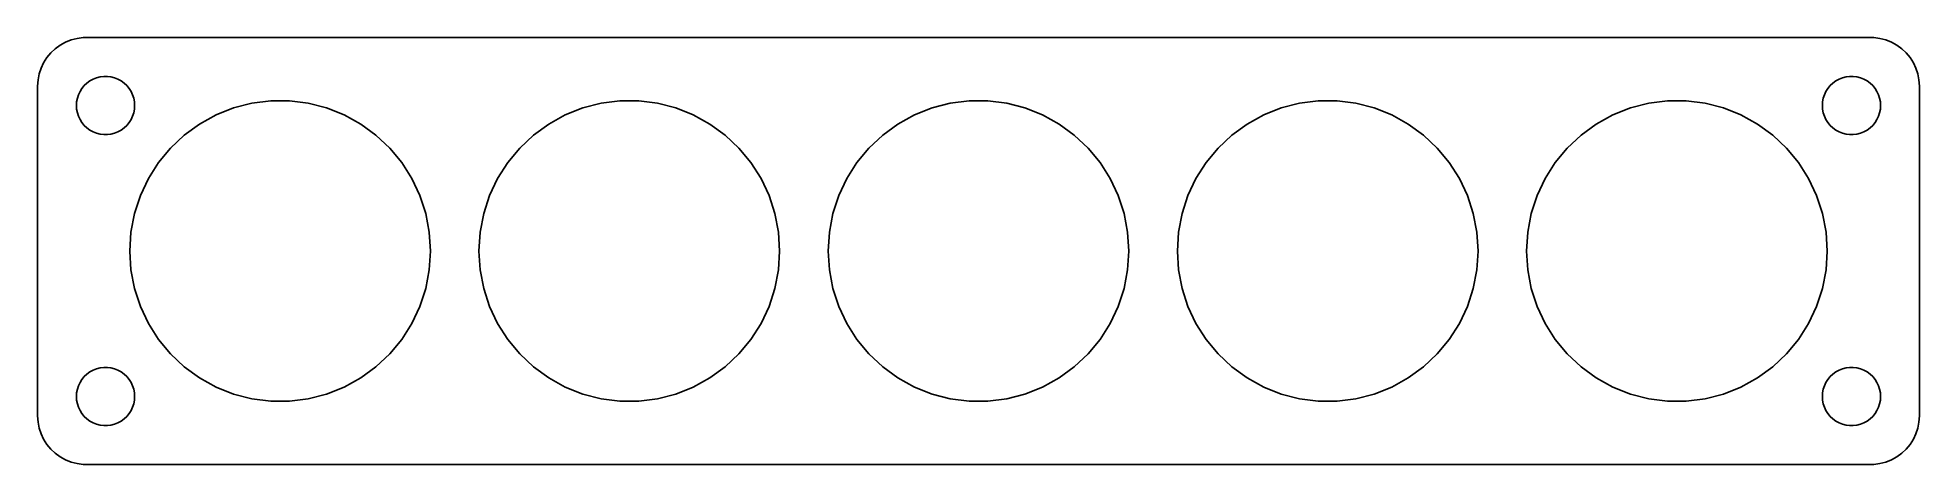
# Model space of a CAD drawing. Header units: metres. Extents: x -97 to 97, y -22 to 22.
import ezdxf

# ---------------------------------------------------------------- set-up
doc = ezdxf.new("R2010")
doc.units = ezdxf.units.M

msp = doc.modelspace()

# ---------------------------------------------------------------- linework, layer by layer
for p, q in [((-94.1289, 21.5241), (-94.6791, 21.2216)), ((-93.5451, 21.7553), (-94.1289, 21.5241)), ((-92.9369, 21.9114), (-93.5451, 21.7553)), ((-92.3139, 21.9901), (-92.9369, 21.9114)), ((92.3139, 21.9901), (-92.3139, 21.9901)), ((92.9369, 21.9114), (92.3139, 21.9901)), ((93.5451, 21.7553), (92.9369, 21.9114)), ((94.1289, 21.5241), (93.5451, 21.7553)), ((94.6791, 21.2216), (94.1289, 21.5241)), ((-96.3815, 19.4088), (-96.6489, 18.8406)), ((-96.0451, 19.9389), (-96.3815, 19.4088)), ((-95.6448, 20.4227), (-96.0451, 19.9389)), ((-95.1871, 20.8526), (-95.6448, 20.4227)), ((-94.6791, 21.2216), (-95.1871, 20.8526)), ((95.1871, 20.8526), (94.6791, 21.2216)), ((95.6448, 20.4227), (95.1871, 20.8526)), ((96.0451, 19.9389), (95.6448, 20.4227)), ((96.3815, 19.4088), (96.0451, 19.9389)), ((96.6489, 18.8406), (96.3815, 19.4088)), ((-96.9606, 17.6267), (-97, 17)), ((-96.8429, 18.2434), (-96.9606, 17.6267)), ((-96.6489, 18.8406), (-96.8429, 18.2434)), ((-91.9123, 17.3115), (-91.6075, 17.533)), ((-91.6075, 17.533), (-91.2773, 17.7145)), ((-91.2773, 17.7145), (-90.927, 17.8532)), ((-90.927, 17.8532), (-90.5621, 17.9469)), ((-90.5621, 17.9469), (-90.1884, 17.9941)), ((-90.1884, 17.9941), (-89.8116, 17.9941)), ((-89.8116, 17.9941), (-89.4379, 17.9469)), ((-89.4379, 17.9469), (-89.073, 17.8532)), ((-89.073, 17.8532), (-88.7227, 17.7145)), ((-88.7227, 17.7145), (-88.3925, 17.533)), ((-88.3925, 17.533), (-88.0877, 17.3115)), ((88.0877, 17.3115), (88.3925, 17.533)), ((88.3925, 17.533), (88.7227, 17.7145)), ((88.7227, 17.7145), (89.073, 17.8532)), ((89.073, 17.8532), (89.4379, 17.9469)), ((89.4379, 17.9469), (89.8116, 17.9941)), ((89.8116, 17.9941), (90.1884, 17.9941)), ((90.1884, 17.9941), (90.5621, 17.9469)), ((90.5621, 17.9469), (90.927, 17.8532)), ((90.927, 17.8532), (91.2773, 17.7145)), ((91.2773, 17.7145), (91.6075, 17.533)), ((91.6075, 17.533), (91.9123, 17.3115)), ((96.8429, 18.2434), (96.6489, 18.8406)), ((96.9606, 17.6267), (96.8429, 18.2434)), ((97, 17), (96.9606, 17.6267)), ((-97, 17), (-97, -17)), ((-92.9763, 15.376), (-92.9057, 15.7461)), ((-92.9057, 15.7461), (-92.7893, 16.1044)), ((-92.7893, 16.1044), (-92.6289, 16.4453)), ((-92.6289, 16.4453), (-92.427, 16.7634)), ((-92.427, 16.7634), (-92.1869, 17.0536)), ((-92.1869, 17.0536), (-91.9123, 17.3115)), ((-88.0877, 17.3115), (-87.8131, 17.0536)), ((-87.8131, 17.0536), (-87.573, 16.7634)), ((-87.573, 16.7634), (-87.3711, 16.4453)), ((-87.3711, 16.4453), (-87.2107, 16.1044)), ((-87.2107, 16.1044), (-87.0943, 15.7461)), ((-87.0943, 15.7461), (-87.0237, 15.376)), ((87.0237, 15.376), (87.0943, 15.7461)), ((87.0943, 15.7461), (87.2107, 16.1044)), ((87.2107, 16.1044), (87.3711, 16.4453)), ((87.3711, 16.4453), (87.573, 16.7634)), ((87.573, 16.7634), (87.8131, 17.0536)), ((87.8131, 17.0536), (88.0877, 17.3115)), ((91.9123, 17.3115), (92.1869, 17.0536)), ((92.1869, 17.0536), (92.427, 16.7634)), ((92.427, 16.7634), (92.6289, 16.4453)), ((92.6289, 16.4453), (92.7893, 16.1044)), ((92.7893, 16.1044), (92.9057, 15.7461)), ((92.9057, 15.7461), (92.9763, 15.376)), ((97, -17), (97, 17)), ((-93, 15), (-92.9763, 15.376)), ((-92.9763, 14.624), (-93, 15)), ((-92.9057, 14.2539), (-92.9763, 14.624)), ((-92.7893, 13.8956), (-92.9057, 14.2539)), ((-92.6289, 13.5547), (-92.7893, 13.8956)), ((-87.2107, 13.8956), (-87.3711, 13.5547)), ((-87.0943, 14.2539), (-87.2107, 13.8956)), ((-87.0237, 14.624), (-87.0943, 14.2539)), ((-87.0237, 15.376), (-87, 15)), ((-87, 15), (-87.0237, 14.624)), ((-80.3053, 13.0871), (-78.5996, 14.0248)), ((-78.5996, 14.0248), (-76.7898, 14.7414)), ((-76.7898, 14.7414), (-74.9044, 15.2254)), ((-74.9044, 15.2254), (-72.9733, 15.4694)), ((-72.9733, 15.4694), (-71.0267, 15.4694)), ((-71.0267, 15.4694), (-69.0956, 15.2254)), ((-69.0956, 15.2254), (-67.2102, 14.7414)), ((-67.2102, 14.7414), (-65.4004, 14.0248)), ((-65.4004, 14.0248), (-63.6947, 13.0871)), ((-44.3053, 13.0871), (-42.5996, 14.0248)), ((-42.5996, 14.0248), (-40.7898, 14.7414)), ((-40.7898, 14.7414), (-38.9044, 15.2254)), ((-38.9044, 15.2254), (-36.9733, 15.4694)), ((-36.9733, 15.4694), (-35.0267, 15.4694)), ((-35.0267, 15.4694), (-33.0956, 15.2254)), ((-33.0956, 15.2254), (-31.2102, 14.7414)), ((-31.2102, 14.7414), (-29.4004, 14.0248)), ((-29.4004, 14.0248), (-27.6947, 13.0871)), ((-8.30531, 13.0871), (-6.59958, 14.0248)), ((-6.59958, 14.0248), (-4.78975, 14.7414)), ((-4.78975, 14.7414), (-2.9044, 15.2254)), ((-2.9044, 15.2254), (-0.97325, 15.4694)), ((-0.97325, 15.4694), (0.97325, 15.4694)), ((0.97325, 15.4694), (2.9044, 15.2254)), ((2.9044, 15.2254), (4.78975, 14.7414)), ((4.78975, 14.7414), (6.59958, 14.0248)), ((6.59958, 14.0248), (8.30531, 13.0871)), ((27.6947, 13.0871), (29.4004, 14.0248)), ((29.4004, 14.0248), (31.2102, 14.7414)), ((31.2102, 14.7414), (33.0956, 15.2254)), ((33.0956, 15.2254), (35.0267, 15.4694)), ((35.0267, 15.4694), (36.9733, 15.4694)), ((36.9733, 15.4694), (38.9044, 15.2254)), ((38.9044, 15.2254), (40.7898, 14.7414)), ((40.7898, 14.7414), (42.5996, 14.0248)), ((42.5996, 14.0248), (44.3053, 13.0871)), ((63.6947, 13.0871), (65.4004, 14.0248)), ((65.4004, 14.0248), (67.2102, 14.7414)), ((67.2102, 14.7414), (69.0956, 15.2254)), ((69.0956, 15.2254), (71.0267, 15.4694)), ((71.0267, 15.4694), (72.9733, 15.4694)), ((72.9733, 15.4694), (74.9044, 15.2254)), ((74.9044, 15.2254), (76.7898, 14.7414)), ((76.7898, 14.7414), (78.5996, 14.0248)), ((78.5996, 14.0248), (80.3053, 13.0871)), ((87, 15), (87.0237, 15.376)), ((87.0237, 14.624), (87, 15)), ((87.0943, 14.2539), (87.0237, 14.624)), ((87.2107, 13.8956), (87.0943, 14.2539)), ((87.3711, 13.5547), (87.2107, 13.8956)), ((92.7893, 13.8956), (92.6289, 13.5547)), ((92.9057, 14.2539), (92.7893, 13.8956)), ((92.9763, 14.624), (92.9057, 14.2539)), ((92.9763, 15.376), (93, 15)), ((93, 15), (92.9763, 14.624)), ((-92.427, 13.2366), (-92.6289, 13.5547)), ((-92.1869, 12.9464), (-92.427, 13.2366)), ((-91.9123, 12.6884), (-92.1869, 12.9464)), ((-91.6075, 12.467), (-91.9123, 12.6884)), ((-91.2773, 12.2855), (-91.6075, 12.467)), ((-90.927, 12.1468), (-91.2773, 12.2855)), ((-90.5621, 12.0531), (-90.927, 12.1468)), ((-90.1884, 12.0059), (-90.5621, 12.0531)), ((-89.8116, 12.0059), (-90.1884, 12.0059)), ((-89.4379, 12.0531), (-89.8116, 12.0059)), ((-89.073, 12.1468), (-89.4379, 12.0531)), ((-88.7227, 12.2855), (-89.073, 12.1468)), ((-88.3925, 12.467), (-88.7227, 12.2855)), ((-88.0877, 12.6884), (-88.3925, 12.467)), ((-87.8131, 12.9464), (-88.0877, 12.6884)), ((-87.573, 13.2366), (-87.8131, 12.9464)), ((-87.3711, 13.5547), (-87.573, 13.2366)), ((-83.299, 10.6105), (-81.8801, 11.9429)), ((-81.8801, 11.9429), (-80.3053, 13.0871)), ((-63.6947, 13.0871), (-62.1199, 11.9429)), ((-62.1199, 11.9429), (-60.701, 10.6105)), ((-47.299, 10.6105), (-45.8801, 11.9429)), ((-45.8801, 11.9429), (-44.3053, 13.0871)), ((-27.6947, 13.0871), (-26.1199, 11.9429)), ((-26.1199, 11.9429), (-24.701, 10.6105)), ((-11.299, 10.6105), (-9.88007, 11.9429)), ((-9.88007, 11.9429), (-8.30531, 13.0871)), ((8.30531, 13.0871), (9.88007, 11.9429)), ((9.88007, 11.9429), (11.299, 10.6105)), ((24.701, 10.6105), (26.1199, 11.9429)), ((26.1199, 11.9429), (27.6947, 13.0871)), ((44.3053, 13.0871), (45.8801, 11.9429)), ((45.8801, 11.9429), (47.299, 10.6105)), ((60.701, 10.6105), (62.1199, 11.9429)), ((62.1199, 11.9429), (63.6947, 13.0871)), ((80.3053, 13.0871), (81.8801, 11.9429)), ((81.8801, 11.9429), (83.299, 10.6105)), ((87.573, 13.2366), (87.3711, 13.5547)), ((87.8131, 12.9464), (87.573, 13.2366)), ((88.0877, 12.6884), (87.8131, 12.9464)), ((88.3925, 12.467), (88.0877, 12.6884)), ((88.7227, 12.2855), (88.3925, 12.467)), ((89.073, 12.1468), (88.7227, 12.2855)), ((89.4379, 12.0531), (89.073, 12.1468)), ((89.8116, 12.0059), (89.4379, 12.0531)), ((90.1884, 12.0059), (89.8116, 12.0059)), ((90.5621, 12.0531), (90.1884, 12.0059)), ((90.927, 12.1468), (90.5621, 12.0531)), ((91.2773, 12.2855), (90.927, 12.1468)), ((91.6075, 12.467), (91.2773, 12.2855)), ((91.9123, 12.6884), (91.6075, 12.467)), ((92.1869, 12.9464), (91.9123, 12.6884)), ((92.427, 13.2366), (92.1869, 12.9464)), ((92.6289, 13.5547), (92.427, 13.2366)), ((-84.5398, 9.11066), (-83.299, 10.6105)), ((-60.701, 10.6105), (-59.4602, 9.11066)), ((-48.5398, 9.11066), (-47.299, 10.6105)), ((-24.701, 10.6105), (-23.4602, 9.11066)), ((-12.5397, 9.11066), (-11.299, 10.6105)), ((11.299, 10.6105), (12.5397, 9.11066)), ((23.4602, 9.11066), (24.701, 10.6105)), ((47.299, 10.6105), (48.5398, 9.11066)), ((59.4602, 9.11066), (60.701, 10.6105)), ((83.299, 10.6105), (84.5398, 9.11066)), ((-85.5827, 7.46718), (-84.5398, 9.11066)), ((-59.4602, 9.11066), (-58.4172, 7.46718)), ((-49.5827, 7.46718), (-48.5398, 9.11066)), ((-23.4602, 9.11066), (-22.4172, 7.46718)), ((-13.5827, 7.46718), (-12.5397, 9.11066)), ((12.5397, 9.11066), (13.5827, 7.46718)), ((22.4172, 7.46718), (23.4602, 9.11066)), ((48.5398, 9.11066), (49.5827, 7.46718)), ((58.4172, 7.46718), (59.4602, 9.11066)), ((84.5398, 9.11066), (85.5827, 7.46718)), ((-86.4115, 5.70592), (-85.5827, 7.46718)), ((-58.4172, 7.46718), (-57.5885, 5.70592)), ((-50.4115, 5.70592), (-49.5827, 7.46718)), ((-22.4172, 7.46718), (-21.5885, 5.70592)), ((-14.4115, 5.70592), (-13.5827, 7.46718)), ((13.5827, 7.46718), (14.4115, 5.70592)), ((21.5885, 5.70592), (22.4172, 7.46718)), ((49.5827, 7.46718), (50.4115, 5.70592)), ((57.5885, 5.70592), (58.4172, 7.46718)), ((85.5827, 7.46718), (86.4115, 5.70592)), ((-87.013, 3.85469), (-86.4115, 5.70592)), ((-57.5885, 5.70592), (-56.987, 3.85469)), ((-51.013, 3.85469), (-50.4115, 5.70592)), ((-21.5885, 5.70592), (-20.987, 3.85469)), ((-15.013, 3.85469), (-14.4115, 5.70592)), ((14.4115, 5.70592), (15.013, 3.85469)), ((20.987, 3.85469), (21.5885, 5.70592)), ((50.4115, 5.70592), (51.013, 3.85469)), ((56.987, 3.85469), (57.5885, 5.70592)), ((86.4115, 5.70592), (87.013, 3.85469)), ((-87.5, 0), (-87.3778, 1.94266)), ((-87.3778, 1.94266), (-87.013, 3.85469)), ((-56.987, 3.85469), (-56.6222, 1.94266)), ((-56.6222, 1.94266), (-56.5, 0)), ((-51.5, 0), (-51.3778, 1.94266)), ((-51.3778, 1.94266), (-51.013, 3.85469)), ((-20.987, 3.85469), (-20.6222, 1.94266)), ((-20.6222, 1.94266), (-20.5, 0)), ((-15.5, 0), (-15.3778, 1.94266)), ((-15.3778, 1.94266), (-15.013, 3.85469)), ((15.013, 3.85469), (15.3778, 1.94266)), ((15.3778, 1.94266), (15.5, 0)), ((20.5, 0), (20.6222, 1.94266)), ((20.6222, 1.94266), (20.987, 3.85469)), ((51.013, 3.85469), (51.3778, 1.94266)), ((51.3778, 1.94266), (51.5, 0)), ((56.5, 0), (56.6222, 1.94266)), ((56.6222, 1.94266), (56.987, 3.85469)), ((87.013, 3.85469), (87.3778, 1.94266)), ((87.3778, 1.94266), (87.5, 0)), ((-87.3778, -1.94266), (-87.5, 0)), ((-56.5, 0), (-56.6222, -1.94266)), ((-51.3778, -1.94266), (-51.5, 0)), ((-20.5, 0), (-20.6222, -1.94266)), ((-15.3778, -1.94266), (-15.5, 0)), ((15.5, 0), (15.3778, -1.94266)), ((20.6222, -1.94266), (20.5, 0)), ((51.5, 0), (51.3778, -1.94266)), ((56.6222, -1.94266), (56.5, 0)), ((87.5, 0), (87.3778, -1.94266)), ((-87.013, -3.85469), (-87.3778, -1.94266)), ((-86.4115, -5.70592), (-87.013, -3.85469)), ((-56.987, -3.85469), (-57.5885, -5.70592)), ((-56.6222, -1.94266), (-56.987, -3.85469)), ((-51.013, -3.85469), (-51.3778, -1.94266)), ((-50.4115, -5.70592), (-51.013, -3.85469)), ((-20.987, -3.85469), (-21.5885, -5.70592)), ((-20.6222, -1.94266), (-20.987, -3.85469)), ((-15.013, -3.85469), (-15.3778, -1.94266)), ((-14.4115, -5.70592), (-15.013, -3.85469)), ((15.013, -3.85469), (14.4115, -5.70592)), ((15.3778, -1.94266), (15.013, -3.85469)), ((20.987, -3.85469), (20.6222, -1.94266)), ((21.5885, -5.70592), (20.987, -3.85469)), ((51.013, -3.85469), (50.4115, -5.70592)), ((51.3778, -1.94266), (51.013, -3.85469)), ((56.987, -3.85469), (56.6222, -1.94266)), ((57.5885, -5.70592), (56.987, -3.85469)), ((87.013, -3.85469), (86.4115, -5.70592)), ((87.3778, -1.94266), (87.013, -3.85469)), ((-85.5827, -7.46718), (-86.4115, -5.70592)), ((-57.5885, -5.70592), (-58.4172, -7.46718)), ((-49.5827, -7.46718), (-50.4115, -5.70592)), ((-21.5885, -5.70592), (-22.4172, -7.46718)), ((-13.5827, -7.46718), (-14.4115, -5.70592)), ((14.4115, -5.70592), (13.5827, -7.46718)), ((22.4172, -7.46718), (21.5885, -5.70592)), ((50.4115, -5.70592), (49.5827, -7.46718)), ((58.4172, -7.46718), (57.5885, -5.70592)), ((86.4115, -5.70592), (85.5827, -7.46718)), ((-84.5398, -9.11066), (-85.5827, -7.46718)), ((-58.4172, -7.46718), (-59.4602, -9.11066)), ((-48.5398, -9.11066), (-49.5827, -7.46718)), ((-22.4172, -7.46718), (-23.4602, -9.11066)), ((-12.5397, -9.11066), (-13.5827, -7.46718)), ((13.5827, -7.46718), (12.5397, -9.11066)), ((23.4602, -9.11066), (22.4172, -7.46718)), ((49.5827, -7.46718), (48.5398, -9.11066)), ((59.4602, -9.11066), (58.4172, -7.46718)), ((85.5827, -7.46718), (84.5398, -9.11066)), ((-83.299, -10.6105), (-84.5398, -9.11066)), ((-59.4602, -9.11066), (-60.701, -10.6105)), ((-47.299, -10.6105), (-48.5398, -9.11066)), ((-23.4602, -9.11066), (-24.701, -10.6105)), ((-11.299, -10.6105), (-12.5397, -9.11066)), ((12.5397, -9.11066), (11.299, -10.6105)), ((24.701, -10.6105), (23.4602, -9.11066)), ((48.5398, -9.11066), (47.299, -10.6105)), ((60.701, -10.6105), (59.4602, -9.11066)), ((84.5398, -9.11066), (83.299, -10.6105)), ((-81.8801, -11.9429), (-83.299, -10.6105)), ((-60.701, -10.6105), (-62.1199, -11.9429)), ((-45.8801, -11.9429), (-47.299, -10.6105)), ((-24.701, -10.6105), (-26.1199, -11.9429)), ((-9.88007, -11.9429), (-11.299, -10.6105)), ((11.299, -10.6105), (9.88007, -11.9429)), ((26.1199, -11.9429), (24.701, -10.6105)), ((47.299, -10.6105), (45.8801, -11.9429)), ((62.1199, -11.9429), (60.701, -10.6105)), ((83.299, -10.6105), (81.8801, -11.9429)), ((-92.7893, -13.8956), (-92.6289, -13.5547)), ((-92.6289, -13.5547), (-92.427, -13.2366)), ((-92.427, -13.2366), (-92.1869, -12.9464)), ((-92.1869, -12.9464), (-91.9123, -12.6884)), ((-91.9123, -12.6884), (-91.6075, -12.467)), ((-91.6075, -12.467), (-91.2773, -12.2855)), ((-91.2773, -12.2855), (-90.927, -12.1468)), ((-90.927, -12.1468), (-90.5621, -12.0531)), ((-90.5621, -12.0531), (-90.1884, -12.0059)), ((-90.1884, -12.0059), (-89.8116, -12.0059)), ((-89.8116, -12.0059), (-89.4379, -12.0531)), ((-89.4379, -12.0531), (-89.073, -12.1468)), ((-89.073, -12.1468), (-88.7227, -12.2855)), ((-88.7227, -12.2855), (-88.3925, -12.467)), ((-88.3925, -12.467), (-88.0877, -12.6884)), ((-88.0877, -12.6884), (-87.8131, -12.9464)), ((-87.8131, -12.9464), (-87.573, -13.2366)), ((-87.573, -13.2366), (-87.3711, -13.5547)), ((-87.3711, -13.5547), (-87.2107, -13.8956)), ((-80.3053, -13.0871), (-81.8801, -11.9429)), ((-78.5996, -14.0248), (-80.3053, -13.0871)), ((-63.6947, -13.0871), (-65.4004, -14.0248)), ((-62.1199, -11.9429), (-63.6947, -13.0871)), ((-44.3053, -13.0871), (-45.8801, -11.9429)), ((-42.5996, -14.0248), (-44.3053, -13.0871)), ((-27.6947, -13.0871), (-29.4004, -14.0248)), ((-26.1199, -11.9429), (-27.6947, -13.0871)), ((-8.30531, -13.0871), (-9.88007, -11.9429)), ((-6.59958, -14.0248), (-8.30531, -13.0871)), ((8.30531, -13.0871), (6.59958, -14.0248)), ((9.88007, -11.9429), (8.30531, -13.0871)), ((27.6947, -13.0871), (26.1199, -11.9429)), ((29.4004, -14.0248), (27.6947, -13.0871)), ((44.3053, -13.0871), (42.5996, -14.0248)), ((45.8801, -11.9429), (44.3053, -13.0871)), ((63.6947, -13.0871), (62.1199, -11.9429)), ((65.4004, -14.0248), (63.6947, -13.0871)), ((80.3053, -13.0871), (78.5996, -14.0248)), ((81.8801, -11.9429), (80.3053, -13.0871)), ((87.2107, -13.8956), (87.3711, -13.5547)), ((87.3711, -13.5547), (87.573, -13.2366)), ((87.573, -13.2366), (87.8131, -12.9464)), ((87.8131, -12.9464), (88.0877, -12.6884)), ((88.0877, -12.6884), (88.3925, -12.467)), ((88.3925, -12.467), (88.7227, -12.2855)), ((88.7227, -12.2855), (89.073, -12.1468)), ((89.073, -12.1468), (89.4379, -12.0531)), ((89.4379, -12.0531), (89.8116, -12.0059)), ((89.8116, -12.0059), (90.1884, -12.0059)), ((90.1884, -12.0059), (90.5621, -12.0531)), ((90.5621, -12.0531), (90.927, -12.1468)), ((90.927, -12.1468), (91.2773, -12.2855)), ((91.2773, -12.2855), (91.6075, -12.467)), ((91.6075, -12.467), (91.9123, -12.6884)), ((91.9123, -12.6884), (92.1869, -12.9464)), ((92.1869, -12.9464), (92.427, -13.2366)), ((92.427, -13.2366), (92.6289, -13.5547)), ((92.6289, -13.5547), (92.7893, -13.8956)), ((-93, -15), (-92.9763, -14.624)), ((-92.9763, -15.376), (-93, -15)), ((-92.9763, -14.624), (-92.9057, -14.2539)), ((-92.9057, -15.7461), (-92.9763, -15.376)), ((-92.9057, -14.2539), (-92.7893, -13.8956)), ((-87.2107, -13.8956), (-87.0943, -14.2539)), ((-87.0943, -14.2539), (-87.0237, -14.624)), ((-87.0237, -15.376), (-87.0943, -15.7461)), ((-87.0237, -14.624), (-87, -15)), ((-87, -15), (-87.0237, -15.376)), ((-76.7898, -14.7414), (-78.5996, -14.0248)), ((-74.9044, -15.2254), (-76.7898, -14.7414)), ((-72.9733, -15.4694), (-74.9044, -15.2254)), ((-71.0267, -15.4694), (-72.9733, -15.4694)), ((-69.0956, -15.2254), (-71.0267, -15.4694)), ((-67.2102, -14.7414), (-69.0956, -15.2254)), ((-65.4004, -14.0248), (-67.2102, -14.7414)), ((-40.7898, -14.7414), (-42.5996, -14.0248)), ((-38.9044, -15.2254), (-40.7898, -14.7414)), ((-36.9733, -15.4694), (-38.9044, -15.2254)), ((-35.0267, -15.4694), (-36.9733, -15.4694)), ((-33.0956, -15.2254), (-35.0267, -15.4694)), ((-31.2102, -14.7414), (-33.0956, -15.2254)), ((-29.4004, -14.0248), (-31.2102, -14.7414)), ((-4.78975, -14.7414), (-6.59958, -14.0248)), ((-2.9044, -15.2254), (-4.78975, -14.7414)), ((-0.97325, -15.4694), (-2.9044, -15.2254)), ((0.97325, -15.4694), (-0.97325, -15.4694)), ((2.9044, -15.2254), (0.97325, -15.4694)), ((4.78975, -14.7414), (2.9044, -15.2254)), ((6.59958, -14.0248), (4.78975, -14.7414)), ((31.2102, -14.7414), (29.4004, -14.0248)), ((33.0956, -15.2254), (31.2102, -14.7414)), ((35.0267, -15.4694), (33.0956, -15.2254)), ((36.9733, -15.4694), (35.0267, -15.4694)), ((38.9044, -15.2254), (36.9733, -15.4694)), ((40.7898, -14.7414), (38.9044, -15.2254)), ((42.5996, -14.0248), (40.7898, -14.7414)), ((67.2102, -14.7414), (65.4004, -14.0248)), ((69.0956, -15.2254), (67.2102, -14.7414)), ((71.0267, -15.4694), (69.0956, -15.2254)), ((72.9733, -15.4694), (71.0267, -15.4694)), ((74.9044, -15.2254), (72.9733, -15.4694)), ((76.7898, -14.7414), (74.9044, -15.2254)), ((78.5996, -14.0248), (76.7898, -14.7414)), ((87, -15), (87.0237, -14.624)), ((87.0237, -15.376), (87, -15)), ((87.0237, -14.624), (87.0943, -14.2539)), ((87.0943, -15.7461), (87.0237, -15.376)), ((87.0943, -14.2539), (87.2107, -13.8956)), ((92.7893, -13.8956), (92.9057, -14.2539)), ((92.9057, -14.2539), (92.9763, -14.624)), ((92.9763, -15.376), (92.9057, -15.7461)), ((92.9763, -14.624), (93, -15)), ((93, -15), (92.9763, -15.376)), ((-97, -17), (-96.9606, -17.6267)), ((-92.7893, -16.1044), (-92.9057, -15.7461)), ((-92.6289, -16.4453), (-92.7893, -16.1044)), ((-92.427, -16.7634), (-92.6289, -16.4453)), ((-92.1869, -17.0536), (-92.427, -16.7634)), ((-91.9123, -17.3115), (-92.1869, -17.0536)), ((-91.6075, -17.533), (-91.9123, -17.3115)), ((-88.0877, -17.3115), (-88.3925, -17.533)), ((-87.8131, -17.0536), (-88.0877, -17.3115)), ((-87.573, -16.7634), (-87.8131, -17.0536)), ((-87.3711, -16.4453), (-87.573, -16.7634)), ((-87.2107, -16.1044), (-87.3711, -16.4453)), ((-87.0943, -15.7461), (-87.2107, -16.1044)), ((87.2107, -16.1044), (87.0943, -15.7461)), ((87.3711, -16.4453), (87.2107, -16.1044)), ((87.573, -16.7634), (87.3711, -16.4453)), ((87.8131, -17.0536), (87.573, -16.7634)), ((88.0877, -17.3115), (87.8131, -17.0536)), ((88.3925, -17.533), (88.0877, -17.3115)), ((91.9123, -17.3115), (91.6075, -17.533)), ((92.1869, -17.0536), (91.9123, -17.3115)), ((92.427, -16.7634), (92.1869, -17.0536)), ((92.6289, -16.4453), (92.427, -16.7634)), ((92.7893, -16.1044), (92.6289, -16.4453)), ((92.9057, -15.7461), (92.7893, -16.1044)), ((96.9606, -17.6267), (97, -17)), ((-96.9606, -17.6267), (-96.8429, -18.2434)), ((-96.8429, -18.2434), (-96.6489, -18.8406)), ((-96.6489, -18.8406), (-96.3815, -19.4088)), ((-91.2773, -17.7145), (-91.6075, -17.533)), ((-90.927, -17.8532), (-91.2773, -17.7145)), ((-90.5621, -17.9469), (-90.927, -17.8532)), ((-90.1884, -17.9941), (-90.5621, -17.9469)), ((-89.8116, -17.9941), (-90.1884, -17.9941)), ((-89.4379, -17.9469), (-89.8116, -17.9941)), ((-89.073, -17.8532), (-89.4379, -17.9469)), ((-88.7227, -17.7145), (-89.073, -17.8532)), ((-88.3925, -17.533), (-88.7227, -17.7145)), ((88.7227, -17.7145), (88.3925, -17.533)), ((89.073, -17.8532), (88.7227, -17.7145)), ((89.4379, -17.9469), (89.073, -17.8532)), ((89.8116, -17.9941), (89.4379, -17.9469)), ((90.1884, -17.9941), (89.8116, -17.9941)), ((90.5621, -17.9469), (90.1884, -17.9941)), ((90.927, -17.8532), (90.5621, -17.9469)), ((91.2773, -17.7145), (90.927, -17.8532)), ((91.6075, -17.533), (91.2773, -17.7145)), ((96.3815, -19.4088), (96.6489, -18.8406)), ((96.6489, -18.8406), (96.8429, -18.2434)), ((96.8429, -18.2434), (96.9606, -17.6267)), ((-96.3815, -19.4088), (-96.0451, -19.9389)), ((-96.0451, -19.9389), (-95.6448, -20.4227)), ((-95.6448, -20.4227), (-95.1871, -20.8526)), ((-95.1871, -20.8526), (-94.6791, -21.2216)), ((-94.6791, -21.2216), (-94.1289, -21.5241)), ((94.1289, -21.5241), (94.6791, -21.2216)), ((94.6791, -21.2216), (95.1871, -20.8526)), ((95.1871, -20.8526), (95.6448, -20.4227)), ((95.6448, -20.4227), (96.0451, -19.9389)), ((96.0451, -19.9389), (96.3815, -19.4088)), ((-94.1289, -21.5241), (-93.5451, -21.7553)), ((-93.5451, -21.7553), (-92.9369, -21.9114)), ((-92.9369, -21.9114), (-92.3139, -21.9901)), ((-92.3139, -21.9901), (92.3139, -21.9901)), ((92.3139, -21.9901), (92.9369, -21.9114)), ((92.9369, -21.9114), (93.5451, -21.7553)), ((93.5451, -21.7553), (94.1289, -21.5241))]:
    msp.add_line(p, q)

doc.saveas('drawing.dxf')
